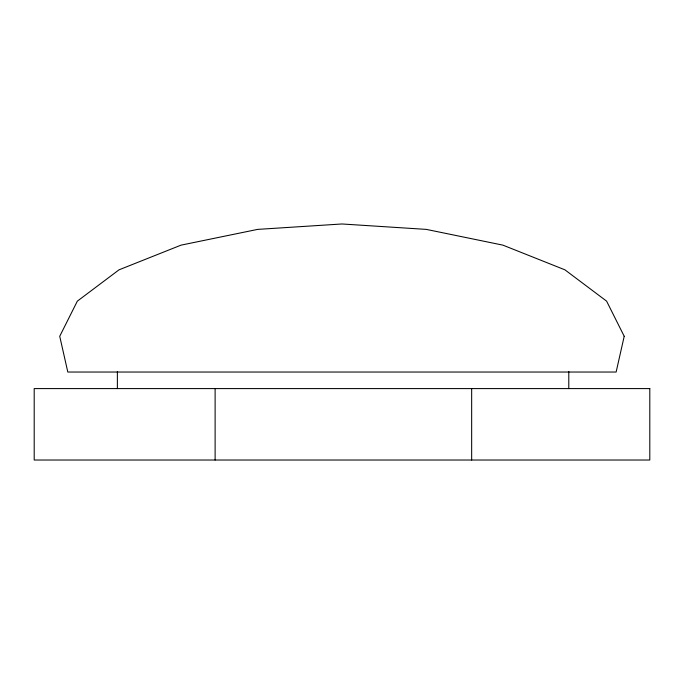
<?xml version="1.0" encoding="UTF-8"?>
<svg xmlns="http://www.w3.org/2000/svg" width="684" height="684" viewBox="0 0 684 684"><rect width="100%" height="100%" fill="white"/><g stroke="black" fill="none" stroke-linecap="round" stroke-linejoin="round"><path stroke-width="1.03" d="M568.789 371.506L568.789 388.589M471.661 388.589L471.661 460.024M215.118 388.589L215.118 460.024M117.374 371.506L117.374 388.589M624.21 336.289L616.13 372.036L67.81 372.036L59.73 336.289L77.335 301.148L119.033 269.821L181.021 245.146L257.663 229.388L341.974 223.976L426.286 229.388L502.92 245.146L564.907 269.821L606.605 301.148L624.21 336.289M649.8 388.589L34.2 388.589L34.2 460.024L649.8 460.024L649.8 388.589"/></g></svg>
